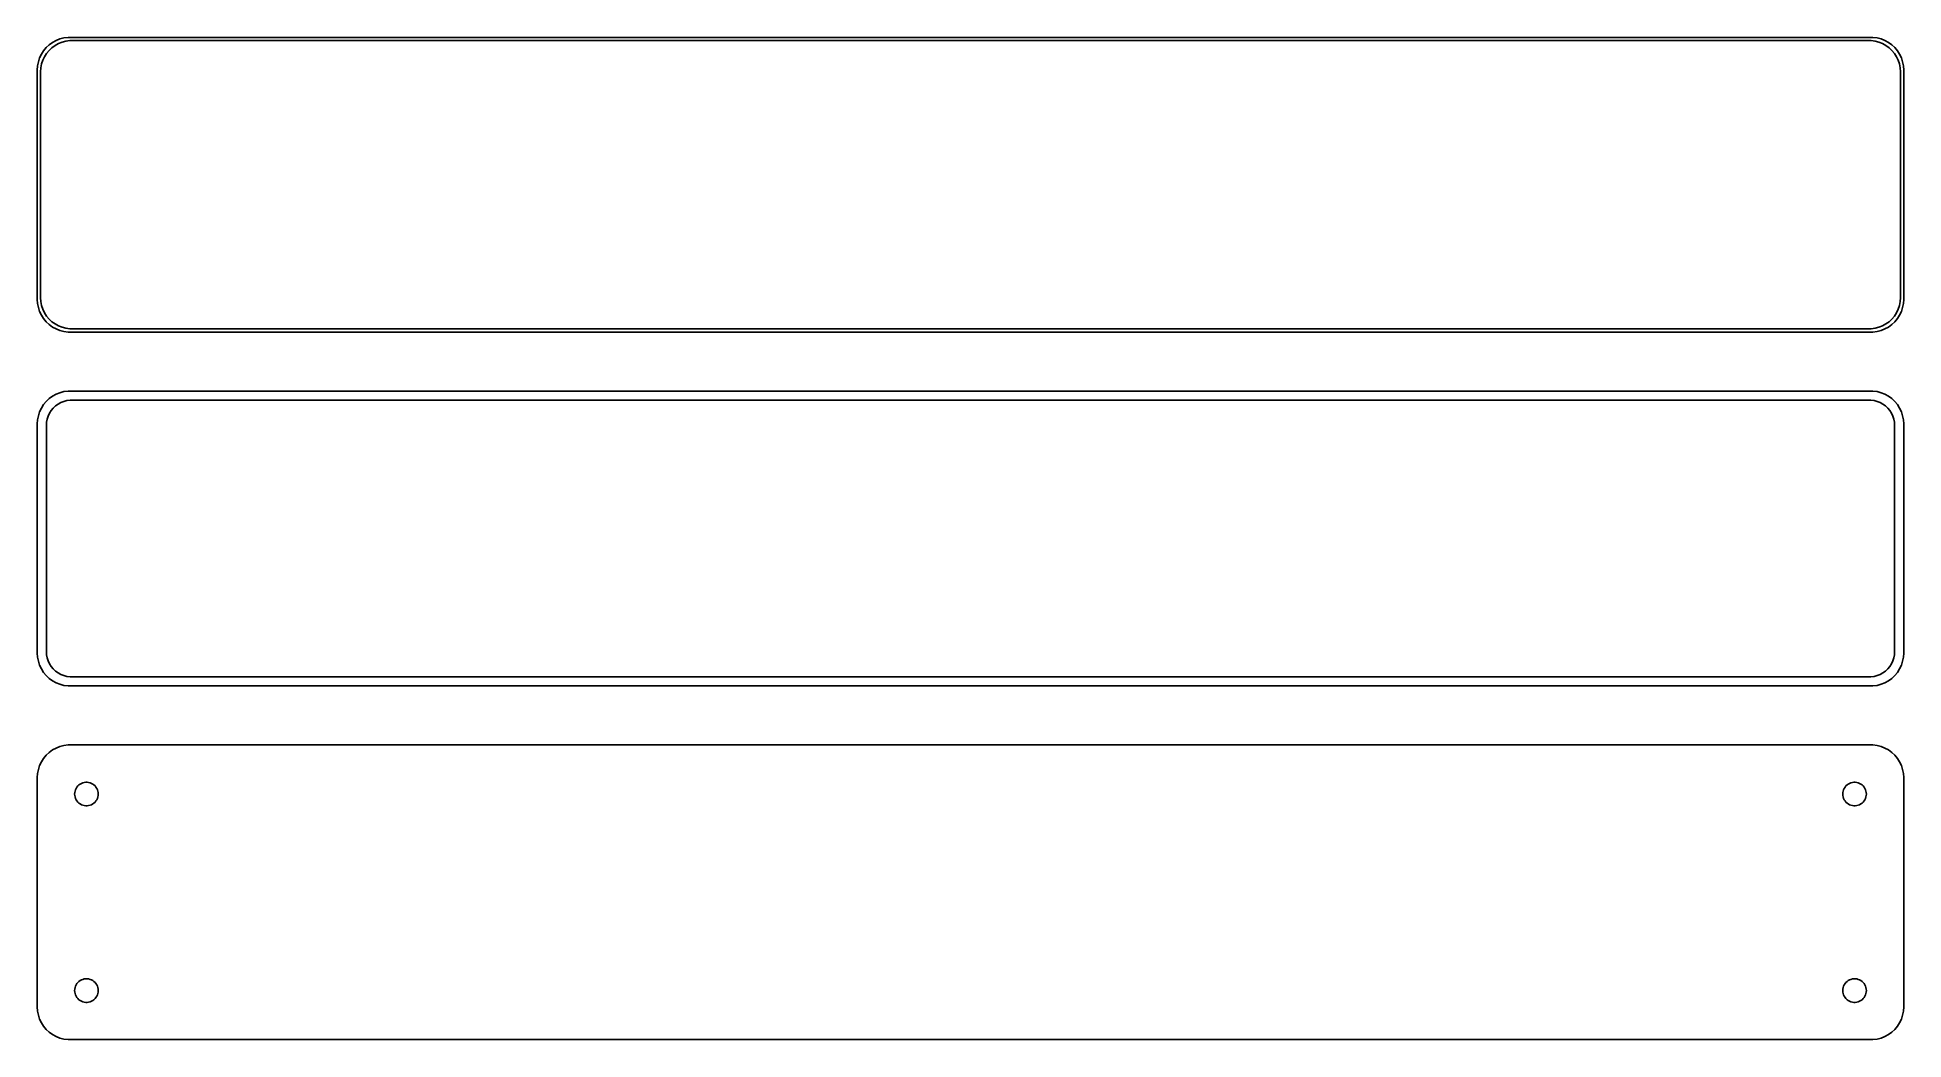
# Model space of a CAD drawing. Header units: metres. Extents: x -142 to 142, y 86 to 238.
import ezdxf

# ---------------------------------------------------------------- set-up
doc = ezdxf.new("R2010")
doc.units = ezdxf.units.M

msp = doc.modelspace()

# ---------------------------------------------------------------- linework, layer by layer
for p, q in [((-141.145, 236.923), (-141.545, 236.439)), ((-140.687, 237.353), (-141.145, 236.923)), ((-140.713, 236.502), (-140.278, 236.91)), ((-140.179, 237.722), (-140.687, 237.353)), ((-140.278, 236.91), (-139.795, 237.261)), ((-139.629, 238.024), (-140.179, 237.722)), ((-139.795, 237.261), (-139.272, 237.548)), ((-139.045, 238.255), (-139.629, 238.024)), ((-139.272, 237.548), (-138.718, 237.768)), ((-138.437, 238.411), (-139.045, 238.255)), ((-138.718, 237.768), (-138.14, 237.916)), ((-137.814, 238.49), (-138.437, 238.411)), ((-138.14, 237.916), (-137.548, 237.991)), ((137.814, 238.49), (-137.814, 238.49)), ((-137.548, 237.991), (137.548, 237.991)), ((137.548, 237.991), (138.14, 237.916)), ((138.437, 238.411), (137.814, 238.49)), ((138.14, 237.916), (138.718, 237.768)), ((139.045, 238.255), (138.437, 238.411)), ((138.718, 237.768), (139.272, 237.548)), ((139.629, 238.024), (139.045, 238.255)), ((139.272, 237.548), (139.795, 237.261)), ((140.179, 237.722), (139.629, 238.024)), ((139.795, 237.261), (140.278, 236.91)), ((140.687, 237.353), (140.179, 237.722)), ((140.278, 236.91), (140.713, 236.502)), ((141.145, 236.923), (140.687, 237.353)), ((141.545, 236.439), (141.145, 236.923)), ((-142.461, 234.127), (-142.5, 233.5)), ((-142.343, 234.743), (-142.461, 234.127)), ((-142.149, 235.341), (-142.343, 234.743)), ((-141.882, 235.909), (-142.149, 235.341)), ((-142, 233.25), (-141.963, 233.845)), ((-141.963, 233.845), (-141.851, 234.431)), ((-141.545, 236.439), (-141.882, 235.909)), ((-141.851, 234.431), (-141.666, 234.999)), ((-141.666, 234.999), (-141.412, 235.538)), ((-141.412, 235.538), (-141.093, 236.042)), ((-141.093, 236.042), (-140.713, 236.502)), ((140.713, 236.502), (141.093, 236.042)), ((141.093, 236.042), (141.412, 235.538)), ((141.412, 235.538), (141.666, 234.999)), ((141.882, 235.909), (141.545, 236.439)), ((141.666, 234.999), (141.851, 234.431)), ((141.851, 234.431), (141.963, 233.845)), ((142.149, 235.341), (141.882, 235.909)), ((141.963, 233.845), (142, 233.25)), ((142.343, 234.743), (142.149, 235.341)), ((142.461, 234.127), (142.343, 234.743)), ((142.5, 233.5), (142.461, 234.127)), ((-142.5, 233.5), (-142.5, 198.5)), ((-142, 198.75), (-142, 233.25)), ((142, 233.25), (142, 198.75)), ((142.5, 198.5), (142.5, 233.5)), ((-142.5, 198.5), (-142.461, 197.873)), ((-142.461, 197.873), (-142.343, 197.257)), ((-142.343, 197.257), (-142.149, 196.659)), ((-142.149, 196.659), (-141.882, 196.091)), ((-141.963, 198.155), (-142, 198.75)), ((-141.851, 197.569), (-141.963, 198.155)), ((-141.666, 197.001), (-141.851, 197.569)), ((-141.412, 196.462), (-141.666, 197.001)), ((141.666, 197.001), (141.412, 196.462)), ((141.851, 197.569), (141.666, 197.001)), ((141.963, 198.155), (141.851, 197.569)), ((141.882, 196.091), (142.149, 196.659)), ((142, 198.75), (141.963, 198.155)), ((142.149, 196.659), (142.343, 197.257)), ((142.343, 197.257), (142.461, 197.873)), ((142.461, 197.873), (142.5, 198.5)), ((-141.882, 196.091), (-141.545, 195.561)), ((-141.545, 195.561), (-141.145, 195.077)), ((-141.093, 195.958), (-141.412, 196.462)), ((-141.145, 195.077), (-140.687, 194.647)), ((-140.713, 195.498), (-141.093, 195.958)), ((-140.278, 195.09), (-140.713, 195.498)), ((-140.687, 194.647), (-140.179, 194.278)), ((-139.795, 194.739), (-140.278, 195.09)), ((-140.179, 194.278), (-139.629, 193.976)), ((-139.272, 194.452), (-139.795, 194.739)), ((-139.629, 193.976), (-139.045, 193.745)), ((-138.718, 194.232), (-139.272, 194.452)), ((-138.14, 194.084), (-138.718, 194.232)), ((-137.548, 194.009), (-138.14, 194.084)), ((137.548, 194.009), (-137.548, 194.009)), ((138.14, 194.084), (137.548, 194.009)), ((138.718, 194.232), (138.14, 194.084)), ((139.272, 194.452), (138.718, 194.232)), ((139.045, 193.745), (139.629, 193.976)), ((139.795, 194.739), (139.272, 194.452)), ((139.629, 193.976), (140.179, 194.278)), ((140.278, 195.09), (139.795, 194.739)), ((140.179, 194.278), (140.687, 194.647)), ((140.713, 195.498), (140.278, 195.09)), ((140.687, 194.647), (141.145, 195.077)), ((141.093, 195.958), (140.713, 195.498)), ((141.412, 196.462), (141.093, 195.958)), ((141.145, 195.077), (141.545, 195.561)), ((141.545, 195.561), (141.882, 196.091)), ((-139.045, 193.745), (-138.437, 193.589)), ((-138.437, 193.589), (-137.814, 193.51)), ((-137.814, 193.51), (137.814, 193.51)), ((137.814, 193.51), (138.437, 193.589)), ((138.437, 193.589), (139.045, 193.745)), ((-141.545, 182.439), (-141.882, 181.909)), ((-141.145, 182.923), (-141.545, 182.439)), ((-140.687, 183.353), (-141.145, 182.923)), ((-140.179, 183.722), (-140.687, 183.353)), ((-139.629, 184.024), (-140.179, 183.722)), ((-139.716, 182.231), (-139.323, 182.517)), ((-139.045, 184.255), (-139.629, 184.024)), ((-139.323, 182.517), (-138.898, 182.751)), ((-138.437, 184.411), (-139.045, 184.255)), ((-138.898, 182.751), (-138.446, 182.93)), ((-138.446, 182.93), (-137.975, 183.051)), ((-137.814, 184.49), (-138.437, 184.411)), ((-137.975, 183.051), (-137.493, 183.112)), ((137.814, 184.49), (-137.814, 184.49)), ((-137.493, 183.112), (137.493, 183.112)), ((137.493, 183.112), (137.975, 183.051)), ((138.437, 184.411), (137.814, 184.49)), ((137.975, 183.051), (138.446, 182.93)), ((139.045, 184.255), (138.437, 184.411)), ((138.446, 182.93), (138.898, 182.751)), ((138.898, 182.751), (139.323, 182.517)), ((139.629, 184.024), (139.045, 184.255)), ((139.323, 182.517), (139.716, 182.231)), ((140.179, 183.722), (139.629, 184.024)), ((140.687, 183.353), (140.179, 183.722)), ((141.145, 182.923), (140.687, 183.353)), ((141.545, 182.439), (141.145, 182.923)), ((141.882, 181.909), (141.545, 182.439)), ((-142.461, 180.127), (-142.5, 179.5)), ((-142.343, 180.743), (-142.461, 180.127)), ((-142.149, 181.341), (-142.343, 180.743)), ((-141.882, 181.909), (-142.149, 181.341)), ((-141.119, 179.25), (-141.089, 179.735)), ((-141.089, 179.735), (-140.998, 180.212)), ((-140.998, 180.212), (-140.848, 180.674)), ((-140.848, 180.674), (-140.641, 181.114)), ((-140.641, 181.114), (-140.38, 181.524)), ((-140.38, 181.524), (-140.071, 181.899)), ((-140.071, 181.899), (-139.716, 182.231)), ((139.716, 182.231), (140.071, 181.899)), ((140.071, 181.899), (140.38, 181.524)), ((140.38, 181.524), (140.641, 181.114)), ((140.641, 181.114), (140.848, 180.674)), ((140.848, 180.674), (140.998, 180.212)), ((140.998, 180.212), (141.089, 179.735)), ((141.089, 179.735), (141.119, 179.25)), ((142.149, 181.341), (141.882, 181.909)), ((142.343, 180.743), (142.149, 181.341)), ((142.461, 180.127), (142.343, 180.743)), ((142.5, 179.5), (142.461, 180.127)), ((-142.5, 179.5), (-142.5, 144.5)), ((-141.119, 144.75), (-141.119, 179.25)), ((141.119, 179.25), (141.119, 144.75)), ((142.5, 144.5), (142.5, 179.5)), ((-142.5, 144.5), (-142.461, 143.873)), ((-142.461, 143.873), (-142.343, 143.257)), ((-142.343, 143.257), (-142.149, 142.659)), ((-142.149, 142.659), (-141.882, 142.091)), ((-141.089, 144.265), (-141.119, 144.75)), ((-140.998, 143.788), (-141.089, 144.265)), ((-140.848, 143.326), (-140.998, 143.788)), ((-140.641, 142.886), (-140.848, 143.326)), ((-140.38, 142.476), (-140.641, 142.886)), ((140.641, 142.886), (140.38, 142.476)), ((140.848, 143.326), (140.641, 142.886)), ((140.998, 143.788), (140.848, 143.326)), ((141.089, 144.265), (140.998, 143.788)), ((141.119, 144.75), (141.089, 144.265)), ((141.882, 142.091), (142.149, 142.659)), ((142.149, 142.659), (142.343, 143.257)), ((142.343, 143.257), (142.461, 143.873)), ((142.461, 143.873), (142.5, 144.5)), ((-141.882, 142.091), (-141.545, 141.561)), ((-141.545, 141.561), (-141.145, 141.077)), ((-141.145, 141.077), (-140.687, 140.647)), ((-140.687, 140.647), (-140.179, 140.278)), ((-140.071, 142.101), (-140.38, 142.476)), ((-140.179, 140.278), (-139.629, 139.976)), ((-139.716, 141.769), (-140.071, 142.101)), ((-139.323, 141.483), (-139.716, 141.769)), ((-139.629, 139.976), (-139.045, 139.745)), ((-138.898, 141.249), (-139.323, 141.483)), ((-139.045, 139.745), (-138.437, 139.589)), ((-138.446, 141.07), (-138.898, 141.249)), ((-137.975, 140.949), (-138.446, 141.07)), ((-137.493, 140.888), (-137.975, 140.949)), ((137.493, 140.888), (-137.493, 140.888)), ((137.975, 140.949), (137.493, 140.888)), ((138.446, 141.07), (137.975, 140.949)), ((138.437, 139.589), (139.045, 139.745)), ((138.898, 141.249), (138.446, 141.07)), ((139.323, 141.483), (138.898, 141.249)), ((139.045, 139.745), (139.629, 139.976)), ((139.716, 141.769), (139.323, 141.483)), ((139.629, 139.976), (140.179, 140.278)), ((140.071, 142.101), (139.716, 141.769)), ((140.38, 142.476), (140.071, 142.101)), ((140.179, 140.278), (140.687, 140.647)), ((140.687, 140.647), (141.145, 141.077)), ((141.145, 141.077), (141.545, 141.561)), ((141.545, 141.561), (141.882, 142.091)), ((-138.437, 139.589), (-137.814, 139.51)), ((-137.814, 139.51), (137.814, 139.51)), ((137.814, 139.51), (138.437, 139.589)), ((-141.545, 128.439), (-141.882, 127.909)), ((-141.145, 128.923), (-141.545, 128.439)), ((-140.687, 129.353), (-141.145, 128.923)), ((-140.179, 129.722), (-140.687, 129.353)), ((-139.629, 130.024), (-140.179, 129.722)), ((-139.045, 130.255), (-139.629, 130.024)), ((-138.437, 130.411), (-139.045, 130.255)), ((-137.814, 130.49), (-138.437, 130.411)), ((137.814, 130.49), (-137.814, 130.49)), ((138.437, 130.411), (137.814, 130.49)), ((139.045, 130.255), (138.437, 130.411)), ((139.629, 130.024), (139.045, 130.255)), ((140.179, 129.722), (139.629, 130.024)), ((140.687, 129.353), (140.179, 129.722)), ((141.145, 128.923), (140.687, 129.353)), ((141.545, 128.439), (141.145, 128.923)), ((141.882, 127.909), (141.545, 128.439)), ((-142.461, 126.127), (-142.5, 125.5)), ((-142.5, 125.5), (-142.5, 90.5)), ((-142.343, 126.743), (-142.461, 126.127)), ((-142.149, 127.341), (-142.343, 126.743)), ((-141.882, 127.909), (-142.149, 127.341)), ((142.149, 127.341), (141.882, 127.909)), ((142.343, 126.743), (142.149, 127.341)), ((142.461, 126.127), (142.343, 126.743)), ((142.5, 125.5), (142.461, 126.127)), ((142.5, 90.5), (142.5, 125.5)), ((-136.8, 123), (-136.786, 123.226)), ((-136.786, 122.774), (-136.8, 123)), ((-136.786, 123.226), (-136.743, 123.448)), ((-136.743, 122.552), (-136.786, 122.774)), ((-136.743, 123.448), (-136.674, 123.663)), ((-136.674, 122.337), (-136.743, 122.552)), ((-136.674, 123.663), (-136.577, 123.867)), ((-136.577, 123.867), (-136.456, 124.058)), ((-136.456, 124.058), (-136.312, 124.232)), ((-136.312, 124.232), (-136.147, 124.387)), ((-136.147, 124.387), (-135.964, 124.52)), ((-135.964, 124.52), (-135.766, 124.629)), ((-135.766, 124.629), (-135.556, 124.712)), ((-135.556, 124.712), (-135.337, 124.768)), ((-135.337, 124.768), (-135.113, 124.796)), ((-135.113, 124.796), (-134.887, 124.796)), ((-134.887, 124.796), (-134.663, 124.768)), ((-134.663, 124.768), (-134.444, 124.712)), ((-134.444, 124.712), (-134.234, 124.629)), ((-134.234, 124.629), (-134.036, 124.52)), ((-134.036, 124.52), (-133.853, 124.387)), ((-133.853, 124.387), (-133.688, 124.232)), ((-133.688, 124.232), (-133.544, 124.058)), ((-133.544, 124.058), (-133.423, 123.867)), ((-133.423, 123.867), (-133.326, 123.663)), ((-133.326, 123.663), (-133.257, 123.448)), ((-133.257, 122.552), (-133.326, 122.337)), ((-133.257, 123.448), (-133.214, 123.226)), ((-133.214, 122.774), (-133.257, 122.552)), ((-133.214, 123.226), (-133.2, 123)), ((-133.2, 123), (-133.214, 122.774)), ((133.2, 123), (133.214, 123.226)), ((133.214, 122.774), (133.2, 123)), ((133.214, 123.226), (133.257, 123.448)), ((133.257, 122.552), (133.214, 122.774)), ((133.257, 123.448), (133.326, 123.663)), ((133.326, 122.337), (133.257, 122.552)), ((133.326, 123.663), (133.423, 123.867)), ((133.423, 123.867), (133.544, 124.058)), ((133.544, 124.058), (133.688, 124.232)), ((133.688, 124.232), (133.853, 124.387)), ((133.853, 124.387), (134.036, 124.52)), ((134.036, 124.52), (134.234, 124.629)), ((134.234, 124.629), (134.444, 124.712)), ((134.444, 124.712), (134.663, 124.768)), ((134.663, 124.768), (134.887, 124.796)), ((134.887, 124.796), (135.113, 124.796)), ((135.113, 124.796), (135.337, 124.768)), ((135.337, 124.768), (135.556, 124.712)), ((135.556, 124.712), (135.766, 124.629)), ((135.766, 124.629), (135.964, 124.52)), ((135.964, 124.52), (136.147, 124.387)), ((136.147, 124.387), (136.312, 124.232)), ((136.312, 124.232), (136.456, 124.058)), ((136.456, 124.058), (136.577, 123.867)), ((136.577, 123.867), (136.674, 123.663)), ((136.674, 123.663), (136.743, 123.448)), ((136.743, 122.552), (136.674, 122.337)), ((136.743, 123.448), (136.786, 123.226)), ((136.786, 122.774), (136.743, 122.552)), ((136.786, 123.226), (136.8, 123)), ((136.8, 123), (136.786, 122.774)), ((-136.577, 122.133), (-136.674, 122.337)), ((-136.456, 121.942), (-136.577, 122.133)), ((-136.312, 121.768), (-136.456, 121.942)), ((-136.147, 121.613), (-136.312, 121.768)), ((-135.964, 121.48), (-136.147, 121.613)), ((-135.766, 121.371), (-135.964, 121.48)), ((-135.556, 121.288), (-135.766, 121.371)), ((-135.337, 121.232), (-135.556, 121.288)), ((-135.113, 121.204), (-135.337, 121.232)), ((-134.887, 121.204), (-135.113, 121.204)), ((-134.663, 121.232), (-134.887, 121.204)), ((-134.444, 121.288), (-134.663, 121.232)), ((-134.234, 121.371), (-134.444, 121.288)), ((-134.036, 121.48), (-134.234, 121.371)), ((-133.853, 121.613), (-134.036, 121.48)), ((-133.688, 121.768), (-133.853, 121.613)), ((-133.544, 121.942), (-133.688, 121.768)), ((-133.423, 122.133), (-133.544, 121.942)), ((-133.326, 122.337), (-133.423, 122.133)), ((133.423, 122.133), (133.326, 122.337)), ((133.544, 121.942), (133.423, 122.133)), ((133.688, 121.768), (133.544, 121.942)), ((133.853, 121.613), (133.688, 121.768)), ((134.036, 121.48), (133.853, 121.613)), ((134.234, 121.371), (134.036, 121.48)), ((134.444, 121.288), (134.234, 121.371)), ((134.663, 121.232), (134.444, 121.288)), ((134.887, 121.204), (134.663, 121.232)), ((135.113, 121.204), (134.887, 121.204)), ((135.337, 121.232), (135.113, 121.204)), ((135.556, 121.288), (135.337, 121.232)), ((135.766, 121.371), (135.556, 121.288)), ((135.964, 121.48), (135.766, 121.371)), ((136.147, 121.613), (135.964, 121.48)), ((136.312, 121.768), (136.147, 121.613)), ((136.456, 121.942), (136.312, 121.768)), ((136.577, 122.133), (136.456, 121.942)), ((136.674, 122.337), (136.577, 122.133)), ((-136.577, 93.8672), (-136.456, 94.058)), ((-136.456, 94.058), (-136.312, 94.2322)), ((-136.312, 94.2322), (-136.147, 94.3869)), ((-136.147, 94.3869), (-135.964, 94.5198)), ((-135.964, 94.5198), (-135.766, 94.6287)), ((-135.766, 94.6287), (-135.556, 94.7119)), ((-135.556, 94.7119), (-135.337, 94.7681)), ((-135.337, 94.7681), (-135.113, 94.7964)), ((-135.113, 94.7964), (-134.887, 94.7964)), ((-134.887, 94.7964), (-134.663, 94.7681)), ((-134.663, 94.7681), (-134.444, 94.7119)), ((-134.444, 94.7119), (-134.234, 94.6287)), ((-134.234, 94.6287), (-134.036, 94.5198)), ((-134.036, 94.5198), (-133.853, 94.3869)), ((-133.853, 94.3869), (-133.688, 94.2322)), ((-133.688, 94.2322), (-133.544, 94.058)), ((-133.544, 94.058), (-133.423, 93.8672)), ((133.423, 93.8672), (133.544, 94.058)), ((133.544, 94.058), (133.688, 94.2322)), ((133.688, 94.2322), (133.853, 94.3869)), ((133.853, 94.3869), (134.036, 94.5198)), ((134.036, 94.5198), (134.234, 94.6287)), ((134.234, 94.6287), (134.444, 94.7119)), ((134.444, 94.7119), (134.663, 94.7681)), ((134.663, 94.7681), (134.887, 94.7964)), ((134.887, 94.7964), (135.113, 94.7964)), ((135.113, 94.7964), (135.337, 94.7681)), ((135.337, 94.7681), (135.556, 94.7119)), ((135.556, 94.7119), (135.766, 94.6287)), ((135.766, 94.6287), (135.964, 94.5198)), ((135.964, 94.5198), (136.147, 94.3869)), ((136.147, 94.3869), (136.312, 94.2322)), ((136.312, 94.2322), (136.456, 94.058)), ((136.456, 94.058), (136.577, 93.8672)), ((-136.8, 93), (-136.786, 93.2256)), ((-136.786, 92.7744), (-136.8, 93)), ((-136.786, 93.2256), (-136.743, 93.4476)), ((-136.743, 92.5524), (-136.786, 92.7744)), ((-136.743, 93.4476), (-136.674, 93.6626)), ((-136.674, 92.3374), (-136.743, 92.5524)), ((-136.674, 93.6626), (-136.577, 93.8672)), ((-136.577, 92.1329), (-136.674, 92.3374)), ((-136.456, 91.942), (-136.577, 92.1329)), ((-136.312, 91.7678), (-136.456, 91.942)), ((-136.147, 91.6131), (-136.312, 91.7678)), ((-135.964, 91.4802), (-136.147, 91.6131)), ((-135.766, 91.3713), (-135.964, 91.4802)), ((-135.556, 91.2881), (-135.766, 91.3713)), ((-135.337, 91.2319), (-135.556, 91.2881)), ((-135.113, 91.2036), (-135.337, 91.2319)), ((-134.887, 91.2036), (-135.113, 91.2036)), ((-134.663, 91.2319), (-134.887, 91.2036)), ((-134.444, 91.2881), (-134.663, 91.2319)), ((-134.234, 91.3713), (-134.444, 91.2881)), ((-134.036, 91.4802), (-134.234, 91.3713)), ((-133.853, 91.6131), (-134.036, 91.4802)), ((-133.688, 91.7678), (-133.853, 91.6131)), ((-133.544, 91.942), (-133.688, 91.7678)), ((-133.423, 92.1329), (-133.544, 91.942)), ((-133.423, 93.8672), (-133.326, 93.6626)), ((-133.326, 92.3374), (-133.423, 92.1329)), ((-133.326, 93.6626), (-133.257, 93.4476)), ((-133.257, 92.5524), (-133.326, 92.3374)), ((-133.257, 93.4476), (-133.214, 93.2256)), ((-133.214, 92.7744), (-133.257, 92.5524)), ((-133.214, 93.2256), (-133.2, 93)), ((-133.2, 93), (-133.214, 92.7744)), ((133.2, 93), (133.214, 93.2256)), ((133.214, 92.7744), (133.2, 93)), ((133.214, 93.2256), (133.257, 93.4476)), ((133.257, 92.5524), (133.214, 92.7744)), ((133.257, 93.4476), (133.326, 93.6626)), ((133.326, 92.3374), (133.257, 92.5524)), ((133.326, 93.6626), (133.423, 93.8672)), ((133.423, 92.1329), (133.326, 92.3374)), ((133.544, 91.942), (133.423, 92.1329)), ((133.688, 91.7678), (133.544, 91.942)), ((133.853, 91.6131), (133.688, 91.7678)), ((134.036, 91.4802), (133.853, 91.6131)), ((134.234, 91.3713), (134.036, 91.4802)), ((134.444, 91.2881), (134.234, 91.3713)), ((134.663, 91.2319), (134.444, 91.2881)), ((134.887, 91.2036), (134.663, 91.2319)), ((135.113, 91.2036), (134.887, 91.2036)), ((135.337, 91.2319), (135.113, 91.2036)), ((135.556, 91.2881), (135.337, 91.2319)), ((135.766, 91.3713), (135.556, 91.2881)), ((135.964, 91.4802), (135.766, 91.3713)), ((136.147, 91.6131), (135.964, 91.4802)), ((136.312, 91.7678), (136.147, 91.6131)), ((136.456, 91.942), (136.312, 91.7678)), ((136.577, 92.1329), (136.456, 91.942)), ((136.577, 93.8672), (136.674, 93.6626)), ((136.674, 92.3374), (136.577, 92.1329)), ((136.674, 93.6626), (136.743, 93.4476)), ((136.743, 92.5524), (136.674, 92.3374)), ((136.743, 93.4476), (136.786, 93.2256)), ((136.786, 92.7744), (136.743, 92.5524)), ((136.786, 93.2256), (136.8, 93)), ((136.8, 93), (136.786, 92.7744)), ((-142.5, 90.5), (-142.461, 89.8733)), ((-142.461, 89.8733), (-142.343, 89.2566)), ((-142.343, 89.2566), (-142.149, 88.6594)), ((-142.149, 88.6594), (-141.882, 88.0912)), ((141.882, 88.0912), (142.149, 88.6594)), ((142.149, 88.6594), (142.343, 89.2566)), ((142.343, 89.2566), (142.461, 89.8733)), ((142.461, 89.8733), (142.5, 90.5)), ((-141.882, 88.0912), (-141.545, 87.5611)), ((-141.545, 87.5611), (-141.145, 87.0773)), ((-141.145, 87.0773), (-140.687, 86.6474)), ((-140.687, 86.6474), (-140.179, 86.2784)), ((-140.179, 86.2784), (-139.629, 85.9759)), ((-139.629, 85.9759), (-139.045, 85.7447)), ((-139.045, 85.7447), (-138.437, 85.5886)), ((-138.437, 85.5886), (-137.814, 85.5099)), ((-137.814, 85.5099), (137.814, 85.5099)), ((137.814, 85.5099), (138.437, 85.5886)), ((138.437, 85.5886), (139.045, 85.7447)), ((139.045, 85.7447), (139.629, 85.9759)), ((139.629, 85.9759), (140.179, 86.2784)), ((140.179, 86.2784), (140.687, 86.6474)), ((140.687, 86.6474), (141.145, 87.0773)), ((141.145, 87.0773), (141.545, 87.5611)), ((141.545, 87.5611), (141.882, 88.0912))]:
    msp.add_line(p, q)

doc.saveas('drawing.dxf')
